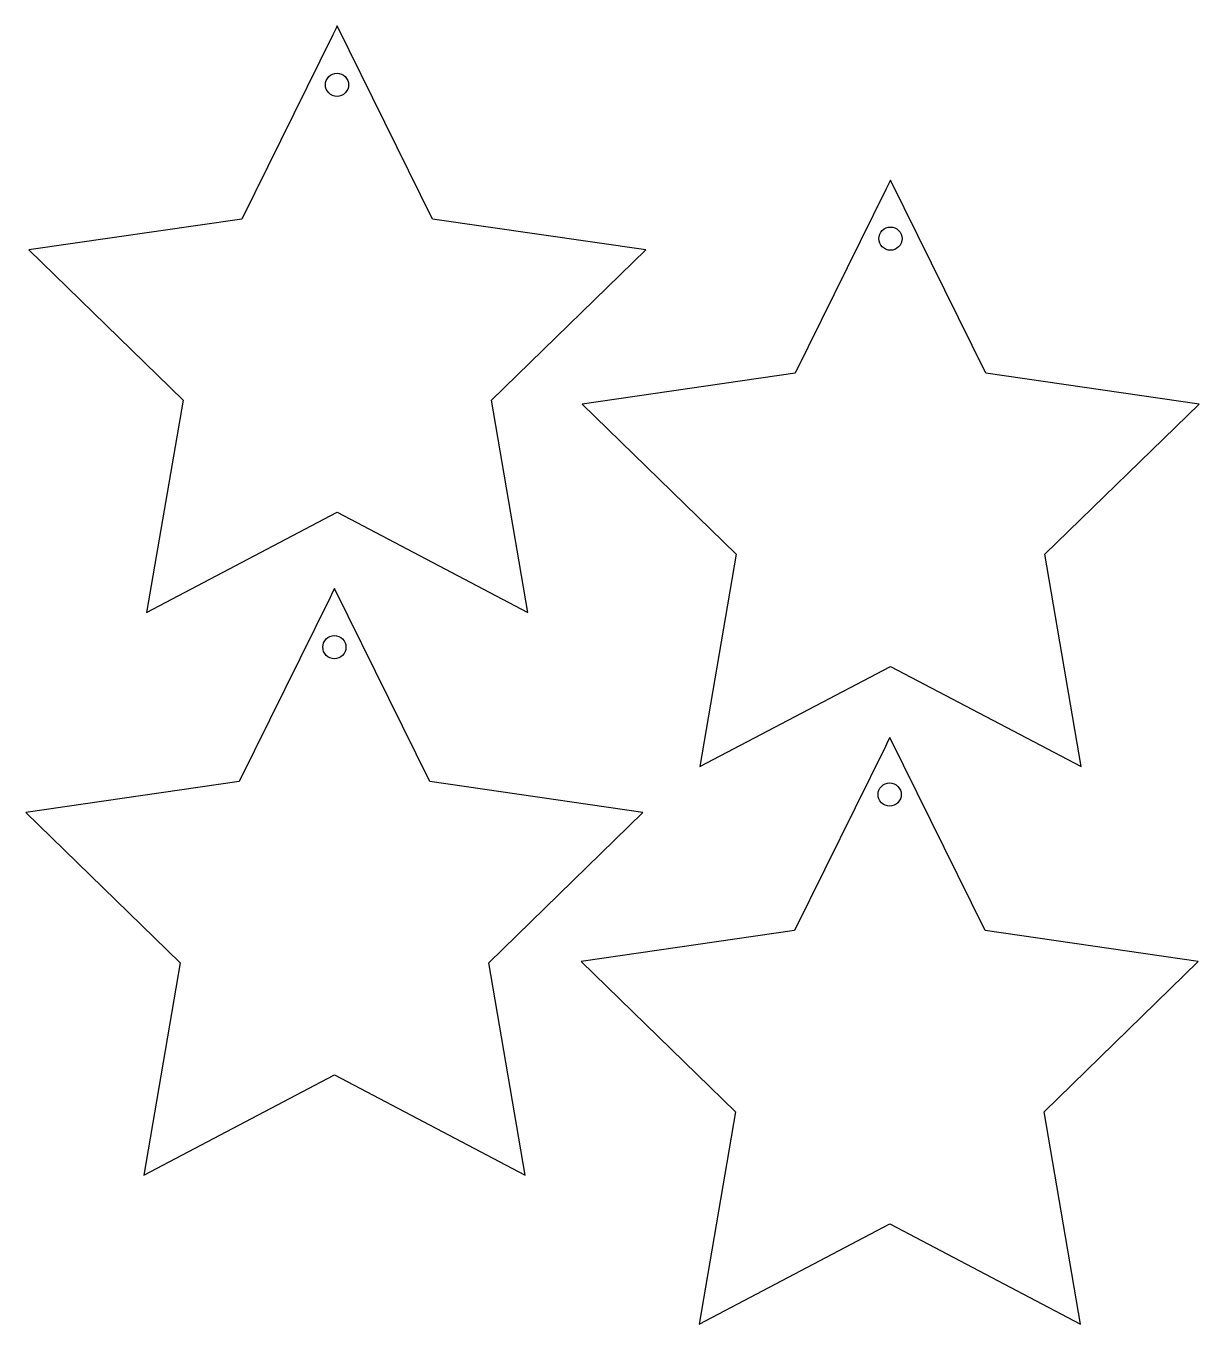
# Model space of a CAD drawing. Extents: x -138 to 267, y -158 to 290.
import ezdxf

# ---------------------------------------------------------------- set-up
doc = ezdxf.new("R2010")
doc.units = 0
doc.layers.add('Layer_1', color=7, linetype='CONTINUOUS')

msp = doc.modelspace()

# ---------------------------------------------------------------- linework, layer by layer
at = {"layer": 'Layer_1', "color": 7}
for points in [[(-30.517187, 290.144146), (-31.025, 289.114458), (-32.042187, 287.053522), (-63.3875, 223.542578), (-136.887504, 212.86133), (-83.703128, 161.019146), (-96.257816, 87.817581), (-30.517187, 122.378522), (35.221875, 87.817581), (22.667187, 161.019146), (75.851562, 212.86133), (2.351562, 223.542578), (-30.517187, 290.144146), (-30.517187, 290.144146)], [(-30.6, 273.850394), (-29.815995, 273.772825), (-29.069266, 273.545912), (-28.380798, 273.178347), (-27.771572, 272.678821), (-27.272047, 272.069596), (-26.904481, 271.381128), (-26.677569, 270.634399), (-26.6, 269.850394), (-26.677569, 269.066388), (-26.904481, 268.31966), (-27.272047, 267.631191), (-27.771572, 267.021966), (-28.380798, 266.52244), (-29.069266, 266.154875), (-29.815995, 265.927963), (-30.6, 265.850394), (-31.384005, 265.927963), (-32.130734, 266.154875), (-32.819202, 266.52244), (-33.428428, 267.021966), (-33.927953, 267.631191), (-34.295519, 268.31966), (-34.522431, 269.066388), (-34.6, 269.850394), (-34.522431, 270.634399), (-34.295519, 271.381128), (-33.927953, 272.069596), (-33.428428, 272.678821), (-32.819202, 273.178347), (-32.130734, 273.545912), (-31.384005, 273.772825), (-30.6, 273.850394), (-30.6, 273.850394)], [(160.259376, 237.006642), (159.75156, 235.976954), (158.734376, 233.916018), (127.389064, 170.405082), (53.890625, 159.723834), (107.075, 107.881643), (94.520312, 34.680081), (160.259376, 69.241019), (226, 34.680081), (213.443752, 107.881643), (266.629688, 159.723834), (193.129688, 170.405082), (160.259376, 237.006642), (160.259376, 237.006642)], [(160.229688, 220.780082), (161.013693, 220.702513), (161.760422, 220.4756), (162.44889, 220.108035), (163.058115, 219.608509), (163.557641, 218.999284), (163.925206, 218.310816), (164.152119, 217.564087), (164.229688, 216.780082), (164.152119, 215.996076), (163.925206, 215.249348), (163.557641, 214.56088), (163.058115, 213.951654), (162.44889, 213.452128), (161.760422, 213.084563), (161.013693, 212.857651), (160.229688, 212.780082), (159.445683, 212.857651), (158.698954, 213.084563), (158.010486, 213.452128), (157.401261, 213.951654), (156.901735, 214.56088), (156.53417, 215.249348), (156.307257, 215.996076), (156.229688, 216.780082), (156.307257, 217.564087), (156.53417, 218.310816), (156.901735, 218.999284), (157.401261, 219.608509), (158.010486, 220.108035), (158.698954, 220.4756), (159.445683, 220.702513), (160.229688, 220.780082), (160.229688, 220.780082)], [(-31.48125, 96.067581), (-31.989062, 95.036331), (-33.004687, 92.975394), (-64.35, 29.466019), (-137.85, 18.784769), (-84.665624, -33.057419), (-97.220312, -106.258982), (-31.48125, -71.698046), (34.259375, -106.258982), (21.704687, -33.057419), (74.889062, 18.784769), (1.389062, 29.466019), (-31.48125, 96.067581), (-31.48125, 96.067581)], [(-31.507813, 79.859769), (-30.723807, 79.7822), (-29.977079, 79.555287), (-29.288611, 79.187722), (-28.679385, 78.688196), (-28.17986, 78.078971), (-27.812294, 77.390503), (-27.585382, 76.643774), (-27.507813, 75.859769), (-27.585382, 75.075764), (-27.812294, 74.329035), (-28.17986, 73.640567), (-28.679385, 73.031342), (-29.288611, 72.531816), (-29.977079, 72.164251), (-30.723807, 71.937338), (-31.507813, 71.859769), (-32.291818, 71.937338), (-33.038547, 72.164251), (-33.727015, 72.531816), (-34.33624, 73.031342), (-34.835766, 73.640567), (-35.203331, 74.329035), (-35.430244, 75.075764), (-35.507813, 75.859769), (-35.430244, 76.643774), (-35.203331, 77.390503), (-34.835766, 78.078971), (-34.33624, 78.688196), (-33.727015, 79.187722), (-33.038547, 79.555287), (-32.291818, 79.7822), (-31.507813, 79.859769), (-31.507813, 79.859769)], [(160, 44.692581), (159.492184, 43.662894), (158.475, 41.603519), (127.129688, -21.908981), (53.63125, -32.588669), (106.815624, -84.430854), (94.259376, -157.632422), (160, -123.071478), (225.740624, -157.632422), (213.184376, -84.430854), (266.368752, -32.590231), (192.870312, -21.908981), (160, 44.692581), (160, 44.692581)], [(159.946872, 29.012894), (160.730877, 28.935325), (161.477606, 28.708412), (162.166074, 28.340847), (162.775299, 27.841321), (163.274825, 27.232096), (163.64239, 26.543628), (163.869303, 25.796899), (163.946872, 25.012894), (163.869303, 24.228888), (163.64239, 23.48216), (163.274825, 22.793692), (162.775299, 22.184466), (162.166074, 21.68494), (161.477606, 21.317375), (160.730877, 21.090463), (159.946872, 21.012894), (159.162867, 21.090463), (158.416138, 21.317375), (157.72767, 21.68494), (157.118445, 22.184466), (156.618919, 22.793692), (156.251354, 23.48216), (156.024441, 24.228888), (155.946872, 25.012894), (156.024441, 25.796899), (156.251354, 26.543628), (156.618919, 27.232096), (157.118445, 27.841321), (157.72767, 28.340847), (158.416138, 28.708412), (159.162867, 28.935325), (159.946872, 29.012894), (159.946872, 29.012894)]]:
    msp.add_lwpolyline(points, dxfattribs=at)

doc.saveas('drawing.dxf')
